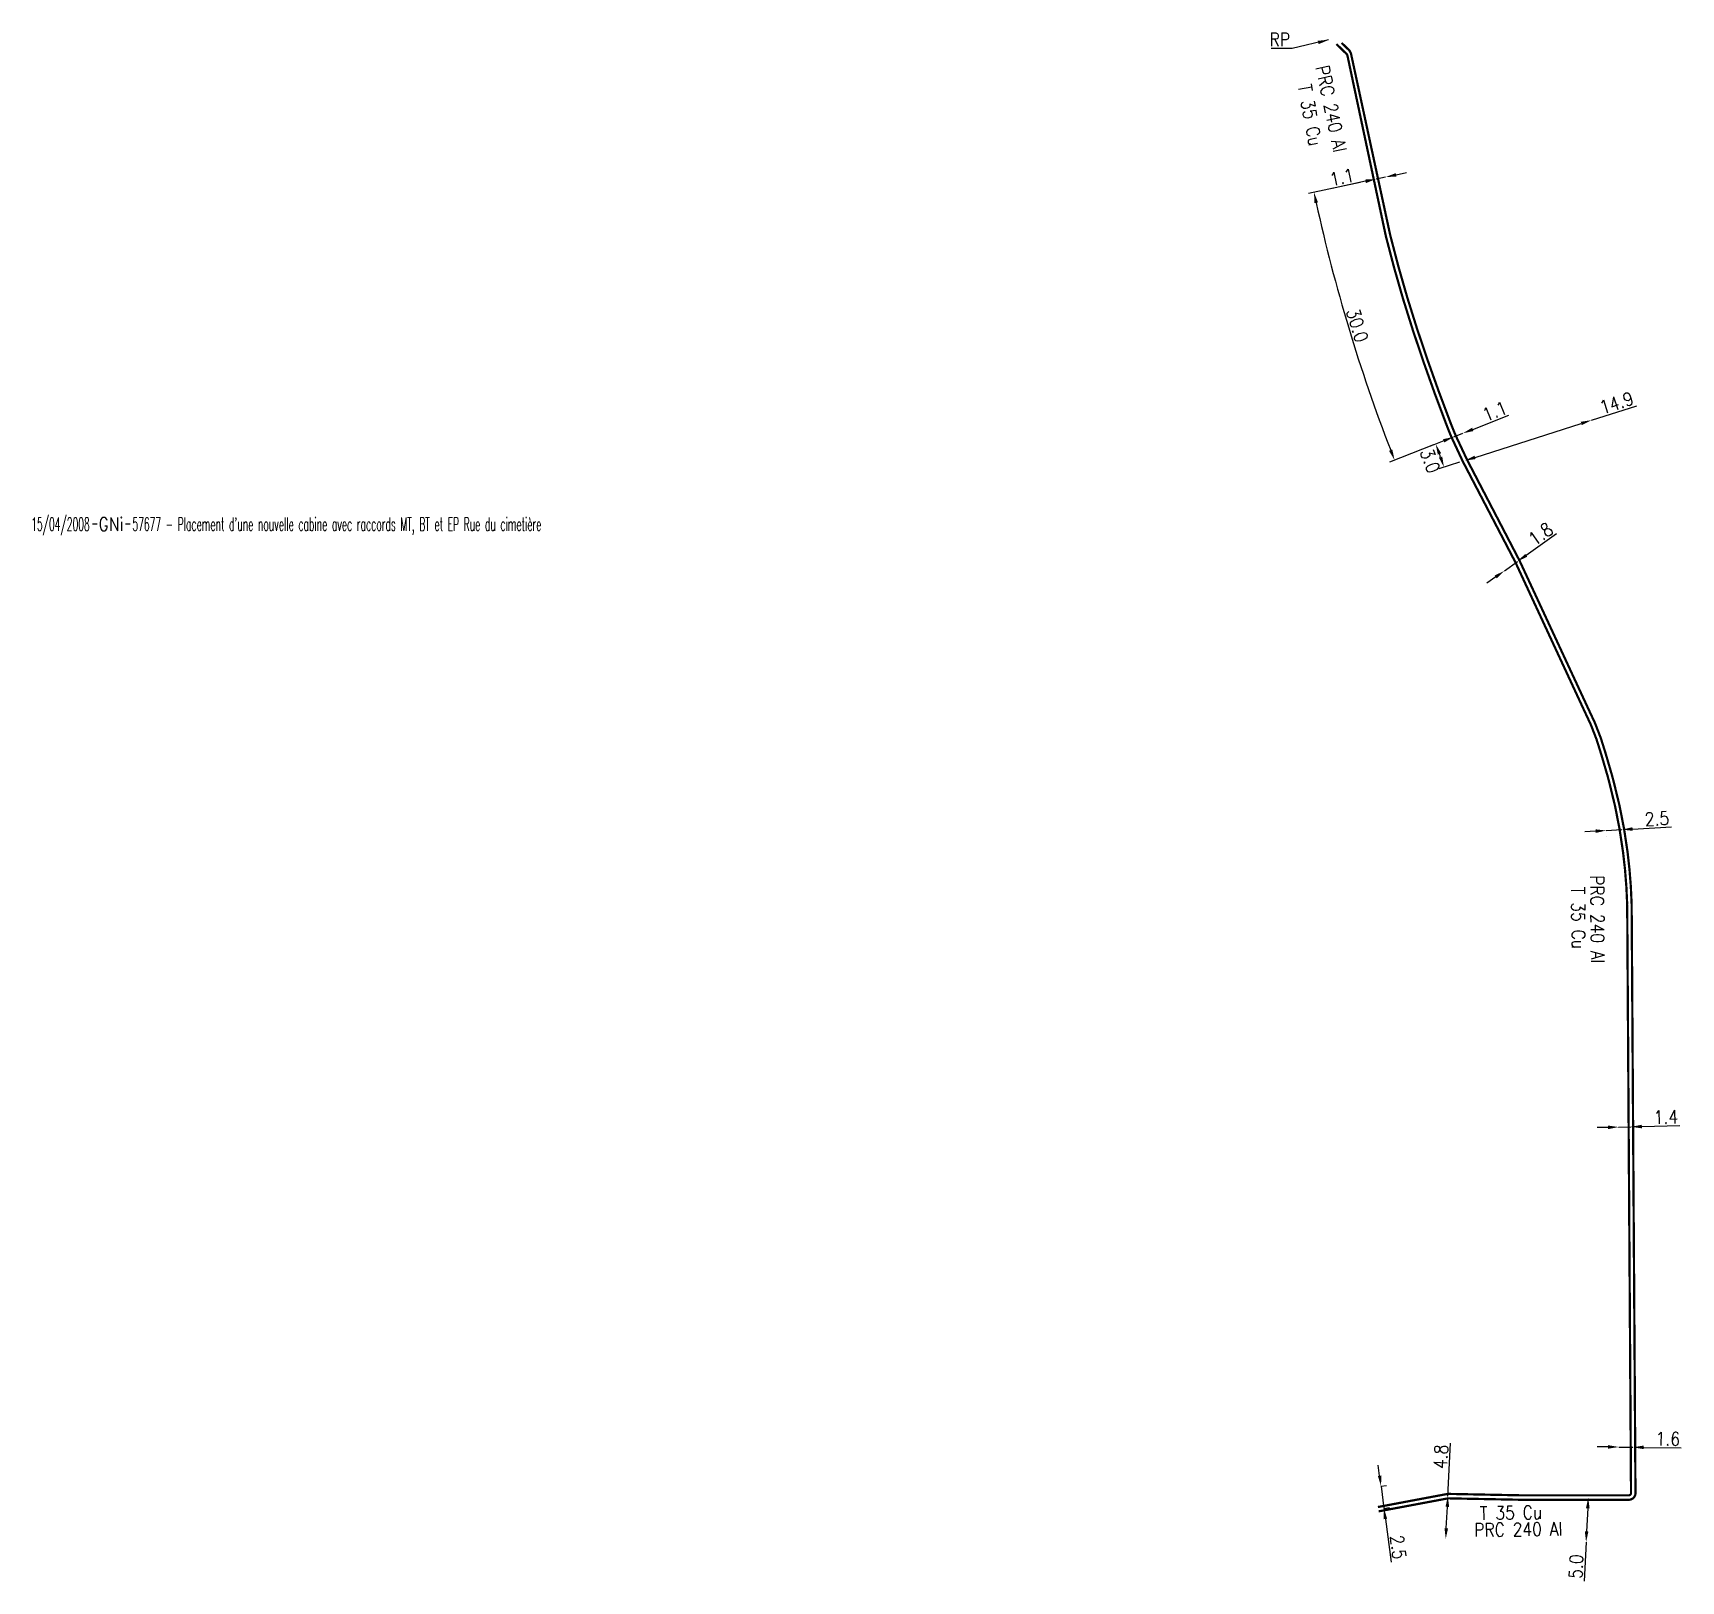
# Model space of a CAD drawing. Header units: millimetres. Extents: x 193000 to 193687, y 105597 to 105998.
# Drawn here: x 193502.5 to 193687.3, y 105629 to 105802.6 of the extents above; entities outside this region: 2.
import ezdxf
from ezdxf.enums import TextEntityAlignment as Align

# ---------------------------------------------------------------- set-up
doc = ezdxf.new("R2010")
doc.units = ezdxf.units.MM
doc.header["$PDMODE"] = 34
doc.layers.get('0').update_dxf_attribs({"linetype": 'CONTINUOUS'})
doc.layers.get('Defpoints').update_dxf_attribs({"linetype": 'CONTINUOUS'})
for name, color, linetype in [('M_120', 5, 'M_ST_13'), ('M_310', 7, 'CONTINUOUS'), ('M_900', 7, 'CONTINUOUS')]:
    doc.layers.add(name, color=color, linetype=linetype)
doc.styles.get("Standard").update_dxf_attribs({"font": 'romans.shx', "width": 0.85})
doc.linetypes.add('M_ST_13', pattern='A,5,-0.3,["oo",Standard,S=1.5,R=0,X=0,Y=-0.5],-3', length=8.3)
doc.dimstyles.get("Standard").update_dxf_attribs({"dimtxt": 1.5, "dimasz": 1.2, "dimexe": 0.625, "dimexo": 0.625, "dimgap": 0.25, "dimtad": 1, "dimdec": 1, "dimzin": 0, "dimdsep": 46, "dimtxsty": 'Standard', "dimcen": -0.5, "dimadec": 0, "dimazin": 0, "dimtfac": 1, "dimtdec": 1, "dimtmove": 0, "dimatfit": 3, "dimfxl": 0, "dimtolj": 1, "dimtzin": 0, "dimarcsym": 0})

# ---------------------------------------------------------------- blocks, each defined once
blk = doc.blocks.new('*D6')
at = {"layer": 'Defpoints', "color": 0, "linetype": 'Continuous'}
for p in [(193661.18, 105638.49), (193661.18, 105638.49), (193660.95, 105633.69)]:
    blk.add_point(p, dxfattribs=at)
at = {"layer": 'M_120', "color": 0, "linetype": 'Continuous', "lineweight": -2}
for p, q in [((193661.18, 105638.49), (193661.47, 105644.44)), ((193661.01, 105634.89), (193661.13, 105637.29))]:
    blk.add_line(p, q, dxfattribs=at)
at = {"layer": 'M_120', "color": 0, "linetype": 'Continuous'}
for points in [[(193660.93, 105637.3), (193661.33, 105637.28), (193661.18, 105638.49)], [(193660.81, 105634.9), (193661.21, 105634.88), (193660.95, 105633.69)]]:
    blk.add_solid(points, dxfattribs=at)
at = {"layer": 'M_120', "color": 0, "linetype": 'Continuous', "insert": (193660.4, 105642.9), "char_height": 1.5, "attachment_point": 5, "rotation": 87.2314}
blk.add_mtext('\\A1;4.8', dxfattribs=at)
blk = doc.blocks.new('*D7')
at = {"layer": 'Defpoints', "color": 0, "linetype": 'Continuous'}
for p in [(193676.93, 105638.33), (193676.93, 105638.33), (193676.69, 105633.33)]:
    blk.add_point(p, dxfattribs=at)
at = {"layer": 'M_120', "color": 0, "linetype": 'Continuous', "lineweight": -2}
for p, q in [((193676.88, 105637.13), (193676.75, 105634.53)), ((193676.69, 105633.33), (193676.48, 105628.97))]:
    blk.add_line(p, q, dxfattribs=at)
at = {"layer": 'M_120', "color": 0, "linetype": 'Continuous'}
for points in [[(193676.68, 105637.14), (193677.08, 105637.12), (193676.93, 105638.33)], [(193676.55, 105634.54), (193676.95, 105634.52), (193676.69, 105633.33)]]:
    blk.add_solid(points, dxfattribs=at)
at = {"layer": 'M_120', "color": 0, "linetype": 'Continuous', "insert": (193675.56, 105630.6), "char_height": 1.5, "attachment_point": 5, "rotation": 87.2314}
blk.add_mtext('\\A1;5.0', dxfattribs=at)
blk = doc.blocks.new('*D8')
at = {"layer": 'Defpoints', "color": 0, "linetype": 'Continuous'}
for p in [(193680.35, 105644), (193681.95, 105643.97), (193681.95, 105643.97)]:
    blk.add_point(p, dxfattribs=at)
at = {"layer": 'M_120', "color": 0, "linetype": 'Continuous', "lineweight": -2}
for p, q in [((193679.15, 105644.01), (193677.95, 105644.03)), ((193680.35, 105644), (193681.95, 105643.97)), ((193683.15, 105643.96), (193687.34, 105643.9))]:
    blk.add_line(p, q, dxfattribs=at)
at = {"layer": 'M_120', "color": 0, "linetype": 'Continuous'}
for points in [[(193679.15, 105644.21), (193679.15, 105643.81), (193680.35, 105644)], [(193683.15, 105644.16), (193683.15, 105643.76), (193681.95, 105643.97)]]:
    blk.add_solid(points, dxfattribs=at)
at = {"layer": 'M_120', "color": 0, "linetype": 'Continuous', "insert": (193685.86, 105644.92), "char_height": 1.5, "attachment_point": 5, "rotation": 359.1735}
blk.add_mtext('\\A1;1.6', dxfattribs=at)
blk = doc.blocks.new('*D9')
at = {"layer": 'Defpoints', "color": 0, "linetype": 'Continuous'}
for p in [(193680.34, 105679.88), (193681.74, 105679.91), (193681.74, 105679.91)]:
    blk.add_point(p, dxfattribs=at)
at = {"layer": 'M_120', "color": 0, "linetype": 'Continuous', "lineweight": -2}
for p, q in [((193679.14, 105679.85), (193677.94, 105679.82)), ((193680.34, 105679.88), (193681.74, 105679.91)), ((193682.94, 105679.94), (193687.19, 105680.04))]:
    blk.add_line(p, q, dxfattribs=at)
at = {"layer": 'M_120', "color": 0, "linetype": 'Continuous'}
for points in [[(193679.14, 105680.05), (193679.15, 105679.65), (193680.34, 105679.88)], [(193682.94, 105680.14), (193682.95, 105679.74), (193681.74, 105679.91)]]:
    blk.add_solid(points, dxfattribs=at)
at = {"layer": 'M_120', "color": 0, "linetype": 'Continuous', "insert": (193685.64, 105681.01), "char_height": 1.5, "attachment_point": 5, "rotation": 1.3452}
blk.add_mtext('\\A1;1.4', dxfattribs=at)
blk = doc.blocks.new('*D10')
at = {"layer": 'Defpoints', "color": 0, "linetype": 'Continuous'}
for p in [(193678.96, 105713.14), (193680.71, 105713.24), (193680.71, 105713.22)]:
    blk.add_point(p, dxfattribs=at)
at = {"layer": 'M_120', "color": 0, "linetype": 'Continuous', "lineweight": -2}
for p, q in [((193677.76, 105713.07), (193676.56, 105713)), ((193678.96, 105713.14), (193680.71, 105713.24)), ((193680.67, 105713.85), (193680.67, 105713.86)), ((193681.91, 105713.31), (193686.27, 105713.56)), ((193678.99, 105712.51), (193678.99, 105712.51))]:
    blk.add_line(p, q, dxfattribs=at)
at = {"layer": 'M_120', "color": 0, "linetype": 'Continuous'}
for points in [[(193677.75, 105713.27), (193677.77, 105712.87), (193678.96, 105713.14)], [(193681.89, 105713.51), (193681.92, 105713.11), (193680.71, 105713.24)]]:
    blk.add_solid(points, dxfattribs=at)
at = {"layer": 'M_120', "color": 0, "linetype": 'Continuous', "insert": (193684.63, 105714.47), "char_height": 1.5, "attachment_point": 5, "rotation": 3.2869}
blk.add_mtext('\\A1;2.5', dxfattribs=at)
blk = doc.blocks.new('*D11')
at = {"layer": 'Defpoints', "color": 0, "linetype": 'Continuous'}
for p in [(193669, 105743.32), (193669, 105743.32), (193667.53, 105742.27)]:
    blk.add_point(p, dxfattribs=at)
at = {"layer": 'M_120', "color": 0, "linetype": 'Continuous', "lineweight": -2}
for p, q in [((193669.98, 105744.01), (193673.39, 105746.44)), ((193667.53, 105742.27), (193669, 105743.32)), ((193666.55, 105741.58), (193665.57, 105740.88))]:
    blk.add_line(p, q, dxfattribs=at)
at = {"layer": 'M_120', "color": 0, "linetype": 'Continuous'}
for points in [[(193669.86, 105744.17), (193670.09, 105743.85), (193669, 105743.32)], [(193666.44, 105741.74), (193666.67, 105741.41), (193667.53, 105742.27)]]:
    blk.add_solid(points, dxfattribs=at)
at = {"layer": 'M_120', "color": 0, "linetype": 'Continuous', "insert": (193671.59, 105746.39), "char_height": 1.5, "attachment_point": 5, "rotation": 35.3953}
blk.add_mtext('\\A1;1.8', dxfattribs=at)
blk = doc.blocks.new('*D12')
at = {"layer": 'Defpoints', "color": 0, "linetype": 'Continuous'}
for p in [(193677.29, 105759.16), (193663.1, 105754.63), (193663.1, 105754.63)]:
    blk.add_point(p, dxfattribs=at)
at = {"layer": 'M_120', "color": 0, "linetype": 'Continuous', "lineweight": -2}
for p, q in [((193677.29, 105759.16), (193682.38, 105760.78)), ((193664.24, 105754.99), (193676.15, 105758.79))]:
    blk.add_line(p, q, dxfattribs=at)
at = {"layer": 'M_120', "color": 0, "linetype": 'Continuous'}
for points in [[(193676.09, 105758.98), (193676.21, 105758.6), (193677.29, 105759.16)], [(193664.18, 105755.18), (193664.3, 105754.8), (193663.1, 105754.63)]]:
    blk.add_solid(points, dxfattribs=at)
at = {"layer": 'M_120', "color": 0, "linetype": 'Continuous', "insert": (193680.11, 105761.11), "char_height": 1.5, "attachment_point": 5, "rotation": 17.6976}
blk.add_mtext('\\A1;14.9', dxfattribs=at)
blk = doc.blocks.new('*D13')
at = {"layer": 'Defpoints', "color": 0, "linetype": 'Continuous'}
for p in [(193662.87, 105757.69), (193661.84, 105757.28), (193661.84, 105757.28)]:
    blk.add_point(p, dxfattribs=at)
at = {"layer": 'M_120', "color": 0, "linetype": 'Continuous', "lineweight": -2}
for p, q in [((193663.98, 105758.13), (193668.04, 105759.73)), ((193661.84, 105757.28), (193662.87, 105757.69)), ((193660.72, 105756.84), (193659.6, 105756.4))]:
    blk.add_line(p, q, dxfattribs=at)
at = {"layer": 'M_120', "color": 0, "linetype": 'Continuous'}
for points in [[(193663.91, 105758.32), (193664.06, 105757.94), (193662.87, 105757.69)], [(193660.65, 105757.03), (193660.79, 105756.66), (193661.84, 105757.28)]]:
    blk.add_solid(points, dxfattribs=at)
at = {"layer": 'M_120', "color": 0, "linetype": 'Continuous', "insert": (193666.45, 105760.18), "char_height": 1.5, "attachment_point": 5, "rotation": 21.4986}
blk.add_mtext('\\A1;1.1', dxfattribs=at)
blk = doc.blocks.new('*D14')
at = {"layer": 'Defpoints', "color": 0, "linetype": 'Continuous'}
for p in [(193653.13, 105786.2), (193653.13, 105786.2), (193654.21, 105786.43)]:
    blk.add_point(p, dxfattribs=at)
at = {"layer": 'M_120', "color": 0, "linetype": 'Continuous', "lineweight": -2}
for p, q in [((193651.96, 105785.95), (193648.22, 105785.15)), ((193654.21, 105786.43), (193653.13, 105786.2)), ((193655.38, 105786.68), (193656.55, 105786.93))]:
    blk.add_line(p, q, dxfattribs=at)
at = {"layer": 'M_120', "color": 0, "linetype": 'Continuous'}
for points in [[(193651.92, 105786.15), (193652, 105785.75), (193653.13, 105786.2)], [(193655.34, 105786.87), (193655.42, 105786.48), (193654.21, 105786.43)]]:
    blk.add_solid(points, dxfattribs=at)
at = {"layer": 'M_120', "color": 0, "linetype": 'Continuous', "insert": (193649.29, 105786.4), "char_height": 1.5, "attachment_point": 5, "rotation": 12.0126}
blk.add_mtext('\\A1;1.1', dxfattribs=at)
blk = doc.blocks.new('*D15')
at = {"layer": 'Defpoints', "color": 0, "linetype": 'Continuous'}
for p in [(193653.05, 105639.51), (193653.69, 105639.59), (193653.38, 105637.03)]:
    blk.add_point(p, dxfattribs=at)
at = {"layer": 'M_120', "color": 0, "linetype": 'Continuous', "lineweight": -2}
for p, q in [((193653.53, 105640.78), (193653.38, 105641.97)), ((193653.67, 105639.59), (193654.31, 105639.67)), ((193653.69, 105639.59), (193654.02, 105637.11)), ((193654, 105637.11), (193654.64, 105637.2)), ((193654.18, 105635.92), (193654.82, 105631.07))]:
    blk.add_line(p, q, dxfattribs=at)
at = {"layer": 'M_120', "color": 0, "linetype": 'Continuous'}
for points in [[(193653.73, 105640.81), (193653.34, 105640.75), (193653.69, 105639.59)], [(193654.38, 105635.95), (193653.98, 105635.9), (193654.02, 105637.11)]]:
    blk.add_solid(points, dxfattribs=at)
at = {"layer": 'M_120', "color": 0, "linetype": 'Continuous', "insert": (193655.61, 105632.77), "char_height": 1.5, "attachment_point": 5, "rotation": 277.5587}
blk.add_mtext('\\A1;2.5', dxfattribs=at)
blk = doc.blocks.new('*D16')
at = {"layer": 'Defpoints', "color": 0, "linetype": 'Continuous'}
for p in [(193664.34, 105758.27), (193660.15, 105756.62), (193660.15, 105755.63), (193663.1, 105754.63), (193665.46, 105755.38)]:
    blk.add_point(p, dxfattribs=at)
at = {"layer": 'M_120', "color": 0, "linetype": 'Continuous', "lineweight": -2}
for p, q in [((193659.57, 105756.39), (193659.24, 105756.26)), ((193662.5, 105754.44), (193660.16, 105753.69))]:
    blk.add_line(p, q, dxfattribs=at)
blk.add_arc((193620.96, 105741.18), 41.77, 19.3436, 19.8526, dxfattribs=at)
at = {"layer": 'M_120', "color": 0, "linetype": 'Continuous'}
for points in [[(193660.06, 105755.3), (193660.44, 105755.44), (193659.82, 105756.49)], [(193660.56, 105755.08), (193660.18, 105754.96), (193660.75, 105753.88)]]:
    blk.add_solid(points, dxfattribs=at)
at = {"layer": 'M_120', "color": 0, "linetype": 'Continuous', "insert": (193659.2, 105754.61), "char_height": 1.5, "attachment_point": 5, "rotation": 289.3453}
blk.add_mtext('\\A1;3.0', dxfattribs=at)
blk = doc.blocks.new('*D17')
at = {"layer": 'Defpoints', "color": 0, "linetype": 'Continuous'}
for p in [(193651.96, 105785.95), (193655.38, 105786.68), (193648.63, 105774.54), (193664.34, 105758.27), (193660.15, 105756.62)]:
    blk.add_point(p, dxfattribs=at)
at = {"layer": 'M_120', "color": 0, "linetype": 'Continuous', "lineweight": -2}
for p, q in [((193651.35, 105785.82), (193645.56, 105784.59)), ((193659.57, 105756.39), (193654.63, 105754.45))]:
    blk.add_line(p, q, dxfattribs=at)
blk.add_arc((193831.73, 105824.2), 189.72, 192.375, 201.1362, dxfattribs=at)
at = {"layer": 'M_120', "color": 0, "linetype": 'Continuous'}
for points in [[(193646.23, 105783.5), (193646.62, 105783.59), (193646.17, 105784.72)], [(193654.96, 105755.87), (193654.59, 105755.72), (193655.21, 105754.68)]]:
    blk.add_solid(points, dxfattribs=at)
at = {"layer": 'M_120', "color": 0, "linetype": 'Continuous', "insert": (193651.03, 105769.8), "char_height": 1.5, "attachment_point": 5, "rotation": 286.7556}
blk.add_mtext('\\A1;30.0', dxfattribs=at)
blk = doc.blocks.new('GIS_MODF')
at = {"color": 0, "linetype": 'Continuous', "flags": 128}
for points in [[(-2.18, -0.01), (-1.68, -0.01)], [(1.52, -0.01), (2.02, -0.01)]]:
    blk.add_lwpolyline(points, dxfattribs=at)
at = {"color": 0, "linetype": 'Continuous', "width": 0.5}
blk.add_attdef('DATE', text='', height=1.5, dxfattribs=at).set_placement((-2.5, -0.8), align=Align.RIGHT)
at = {"color": 0, "linetype": 'Continuous', "width": 1.771291}
blk.add_attdef('USER', text='', height=1.5, dxfattribs=at).set_placement((-1.51, -0.8), (1.28, -0.8), align=Align.FIT)
at = {"color": 0, "linetype": 'Continuous', "width": 0.5}
blk.add_attdef('DESC', (2.29, -0.8), '', height=1.5, dxfattribs=at)

msp = doc.modelspace()

# ---------------------------------------------------------------- linework, layer by layer
at = {"layer": 'M_120', "const_width": 0.25, "flags": 128}
msp.add_lwpolyline([(193653.42, 105636.78), (193661.15, 105638.23, -0.051195), (193661.26, 105638.24), (193669.42, 105638.08), (193676.93, 105638.08), (193681.48, 105638.08, 0.41613), (193682.23, 105638.83), (193681.8, 105704.85, 0.024658), (193681.34, 105710.74, 0.033076), (193679.81, 105718.52, -0.003039), (193679.6, 105719.32), (193678.88, 105721.79, 0.050045), (193676.9, 105726.88), (193669.22, 105743.42), (193663.33, 105754.74), (193662.05, 105757.47, -0.008221), (193661.46, 105758.94, -0.013), (193657.73, 105769.42, -0.018092), (193654.72, 105779.92), (193650.34, 105800.19, 0.147343), (193650.07, 105800.7), (193649.27, 105801.47)], format="xyb", dxfattribs=at)
at = {"layer": 'M_310', "const_width": 0.25, "flags": 128}
msp.add_lwpolyline([(193653.34, 105637.27), (193661.06, 105638.72, -0.051195), (193661.27, 105638.74), (193669.42, 105638.58), (193676.93, 105638.58), (193681.48, 105638.58, 0.41613), (193681.73, 105638.83), (193681.3, 105704.84, 0.024635), (193680.84, 105710.68, 0.033076), (193679.33, 105718.39, -0.003007), (193679.12, 105719.19), (193678.4, 105721.65, 0.050158), (193676.45, 105726.66), (193668.77, 105743.21), (193662.87, 105754.52), (193661.59, 105757.26, -0.008179), (193660.99, 105758.76, -0.013), (193657.26, 105769.26, -0.018106), (193654.23, 105779.81), (193649.93, 105800.02, 0.14804), (193649.79, 105800.27), (193648.68, 105801.35)], format="xyb", dxfattribs=at)

# ---------------------------------------------------------------- block references
at = {"layer": 'M_900'}
ref = msp.add_blockref('GIS_MODF', (193511.36, 105997.37), dxfattribs=at)
ref.add_attrib('DATE', '15/04/2008', dxfattribs={"layer": '0', "color": 0, "linetype": 'Continuous', "height": 1.5, "width": 0.5}).set_placement((193508.86, 105996.57), align=Align.RIGHT)
ref.add_attrib('USER', 'GNi', dxfattribs={"layer": '0', "color": 0, "linetype": 'Continuous', "height": 1.5, "width": 0.811842}).set_placement((193509.85, 105996.57), (193512.64, 105996.57), align=Align.FIT)
ref.add_attrib('DESC', "57677 - Placement d'une nouvelle cabine avec raccords MT, BT et EP Rue du cimetière", (193513.65, 105996.57), dxfattribs={"layer": '0', "color": 0, "linetype": 'Continuous', "height": 1.5, "width": 0.5})
ref = msp.add_blockref('GIS_MODF', (193511.36, 105747.55), dxfattribs=at)
ref.add_attrib('DATE', '15/04/2008', dxfattribs={"layer": '0', "color": 0, "linetype": 'Continuous', "height": 1.5, "width": 0.5}).set_placement((193508.86, 105746.75), align=Align.RIGHT)
ref.add_attrib('USER', 'GNi', dxfattribs={"layer": '0', "color": 0, "linetype": 'Continuous', "height": 1.5, "width": 0.811842}).set_placement((193509.85, 105746.75), (193512.64, 105746.75), align=Align.FIT)
ref.add_attrib('DESC', "57677 - Placement d'une nouvelle cabine avec raccords MT, BT et EP Rue du cimetière", (193513.65, 105746.75), dxfattribs={"layer": '0', "color": 0, "linetype": 'Continuous', "height": 1.5, "width": 0.5})
ref = msp.add_blockref('GIS_MODF', (193015.72, 105738.54), dxfattribs=at)
ref.add_attrib('DATE', '13/12/2006', dxfattribs={"layer": '0', "color": 0, "linetype": 'Continuous', "height": 1.5, "width": 0.5}).set_placement((193013.22, 105737.74), align=Align.RIGHT)
ref.add_attrib('USER', 'FDi', dxfattribs={"layer": '0', "color": 0, "linetype": 'Continuous', "height": 1.5, "width": 0.885646}).set_placement((193014.22, 105737.74), (193017, 105737.74), align=Align.FIT)
ref.add_attrib('DESC', "52700-Placement d'une nouvelle cabine avec raccords MT, BT et EP-Grand-Route_de_Ciney", (193018.01, 105737.74), dxfattribs={"layer": '0', "color": 0, "linetype": 'Continuous', "height": 1.5, "width": 0.5})

# ---------------------------------------------------------------- texts
at = {"layer": 'M_120', "width": 0.85}
for rotation, p in [(281.9036, (193648.19, 105793.64)), (270.5185, (193677.96, 105702.73)), (0.6932, (193669.52, 105634.76))]:
    msp.add_text('PRC 240 Al ', height=1.5, rotation=rotation, dxfattribs=at).set_placement(p, align=Align.MIDDLE)
at = {"layer": 'M_120', "linetype": 'Continuous', "insert": (193643.48, 105801.84), "char_height": 1.5, "attachment_point": 6}
msp.add_mtext('RP', dxfattribs=at)
at = {"layer": 'M_310', "width": 0.85}
for rotation, p in [(280.3775, (193645.73, 105793.37)), (270.7178, (193675.81, 105703.34)), (0.8925, (193668.26, 105636.63))]:
    msp.add_text('T 35 Cu', height=1.5, rotation=rotation, dxfattribs=at).set_placement(p, align=Align.MIDDLE)

# ---------------------------------------------------------------- dimensions: what is measured, and where the dimension line sits
at = {"layer": 'M_120', "linetype": 'Continuous'}
for base, p1, p2, angle, picture, middle in [((193653.13, 105786.2), (193654.21, 105786.43), (193653.13, 105786.2), 12.0126, '*D14', (193649.5, 105785.43)), ((193661.84, 105757.28), (193662.87, 105757.69), (193661.84, 105757.28), 21.4986, '*D13', (193666.81, 105759.24)), ((193663.1, 105754.63), (193677.29, 105759.16), (193663.1, 105754.63), 17.6976, '*D12', (193680.41, 105760.15)), ((193661.18, 105638.49), (193660.95, 105633.69), (193661.18, 105638.49), 267.2314, '*D6', (193661.39, 105642.86)), ((193653.69, 105639.59), (193653.38, 105637.03), (193653.05, 105639.51), 277.5587, '*D15', (193654.61, 105632.64)), ((193676.93, 105638.33), (193676.69, 105633.33), (193676.93, 105638.33), 267.2314, '*D7', (193676.56, 105630.55))]:
    dim = msp.add_linear_dim(base=base, p1=p1, p2=p2, angle=angle, dimstyle='Standard', dxfattribs=at)
    dim.commit()
    dim.dimension.update_dxf_attribs({"geometry": picture, "text_midpoint": middle, "dimtype": 160})
dim = msp.add_angular_dim_2l(base=(193648.63, 105774.54), line1=((193660.15, 105756.62), (193664.34, 105758.27)), line2=((193651.96, 105785.95), (193655.38, 105786.68)), text='30.0', dimstyle='Standard', dxfattribs=at)
dim.commit()
dim.dimension.update_dxf_attribs({"geometry": '*D17', "text_midpoint": (193651.03, 105769.8)})
dim = msp.add_angular_dim_2l(base=(193660.15, 105755.63), line1=((193663.1, 105754.63), (193665.46, 105755.38)), line2=((193660.15, 105756.62), (193664.34, 105758.27)), text='3.0', dimstyle='Standard', override={"dimtmove": 2}, dxfattribs=at)
dim.commit()
dim.dimension.update_dxf_attribs({"geometry": '*D16', "text_midpoint": (193659.2, 105754.61), "dimtype": 162})
for base, p1, p2, angle, picture, middle in [((193669, 105743.32), (193667.53, 105742.27), (193669, 105743.32), 215.3953, '*D11', (193671.59, 105746.39)), ((193681.74, 105679.91), (193680.34, 105679.88), (193681.74, 105679.91), 181.3452, '*D9', (193685.64, 105681.01)), ((193681.95, 105643.97), (193680.35, 105644), (193681.95, 105643.97), 179.1735, '*D8', (193685.86, 105644.92))]:
    dim = msp.add_linear_dim(base=base, p1=p1, p2=p2, angle=angle, dimstyle='Standard', dxfattribs=at)
    dim.commit()
    dim.dimension.update_dxf_attribs({"geometry": picture, "text_midpoint": middle})
dim = msp.add_linear_dim(base=(193680.71, 105713.24), p1=(193678.96, 105713.14), p2=(193680.71, 105713.22), angle=183.2869, text='2.5', dimstyle='Standard', dxfattribs=at)
dim.commit()
dim.dimension.update_dxf_attribs({"geometry": '*D10', "text_midpoint": (193684.69, 105713.47), "dimtype": 160})

# ---------------------------------------------------------------- leaders
at = {"layer": 'M_120', "linetype": 'Continuous', "annotation_type": 0, "has_hookline": 1, "hookline_direction": 1, "text_width": 2.12}
msp.add_leader([(193647.81, 105801.8), (193643.73, 105800.84)], dimstyle='Standard', dxfattribs=at)

doc.saveas('drawing.dxf')
